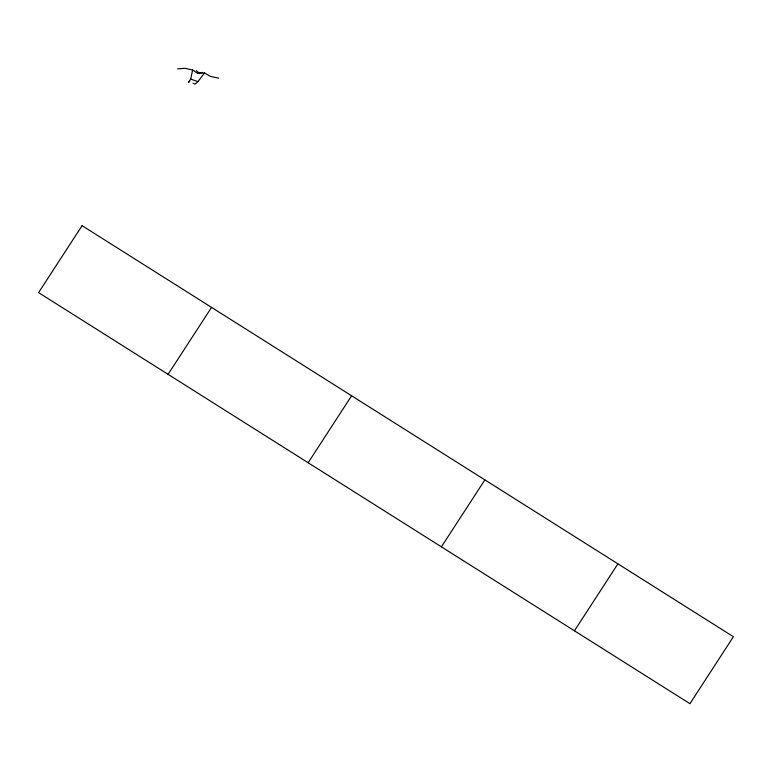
<?xml version="1.0" encoding="UTF-8"?>
<svg xmlns="http://www.w3.org/2000/svg" width="772" height="772" viewBox="0 0 772 772"><rect width="100%" height="100%" fill="white"/><g stroke="black" fill="none" stroke-linecap="round" stroke-linejoin="round"><path stroke-width="1.16" d="M189.265 81.185L188.59 82.459L190.723 79.101L192.604 70.02L185.039 68.312L177.579 68.872M168.084 374.343L211.557 307.381M308.144 462.737L351.617 395.775M441.41 546.846L484.884 479.885M574.445 630.801L617.909 563.84M193.164 83.183L195.046 84.167L197.96 81.61L204.551 72.935L210.187 76.322L218.65 78.175M202.274 72.404L197.671 73.35L192.604 70.02M197.671 73.35L204.551 72.935M190.723 79.101L197.96 81.61M196.291 70.648L199.311 73.186M82.064 225.665L38.6 292.627L689.936 703.688L733.4 636.726L82.064 225.665"/></g></svg>
